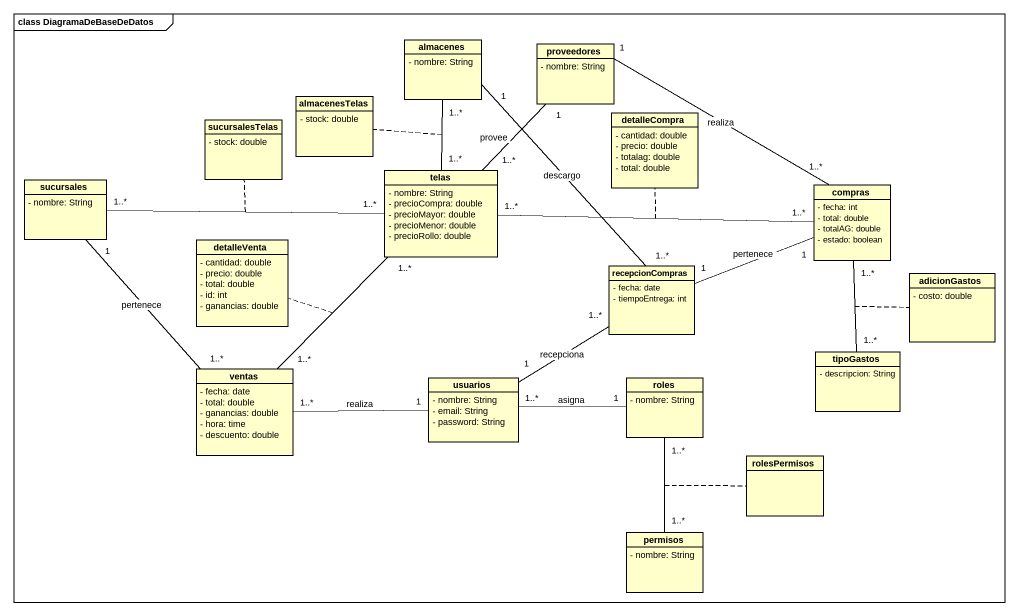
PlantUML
@startuml
mainframe class DiagramaDeBaseDeDatos
hide circle
hide empty members
skinparam classAttributeIconSize 0
class almacenes {
  - nombre: String
}
class proveedores {
  - nombre: String
}
class sucursalesTelas {
  - stock: double
}
class almacenesTelas {
  - stock: double
}
class detalleCompra {
  - cantidad: double
  - precio: double
  - totalag: double
  - total: double
}
class sucursales {
  - nombre: String
}
class telas {
  - nombre: String
  - precioCompra: double
  - precioMayor: double
  - precioMenor: double
  - precioRollo: double
}
class compras {
  - fecha: int
  - total: double
  - totalAG: double
  - estado: boolean
}
class detalleVenta {
  - cantidad: double
  - precio: double
  - total: double
  - id: int
  - ganancias: double
}
class recepcionCompras {
  - fecha: date
  - tiempoEntrega: int
}
class adicionGastos {
  - costo: double
}
class tipoGastos {
  - descripcion: String
}
class ventas {
  - fecha: date
  - total: double
  - ganancias: double
  - hora: time
  - descuento: double
}
class usuarios {
  - nombre: String
  - email: String
  - password: String
}
class roles {
  - nombre: String
}
class rolesPermisos
class permisos {
  - nombre: String
}
almacenes "1" -- "1..*" recepcionCompras : descargo
proveedores "1" -- "1..*" telas : provee
proveedores "1" -right- "1..*" compras : realiza
sucursales "1..*" -right- "1..*" telas
(sucursales, telas) .. sucursalesTelas
sucursales "1" -- "1..*" ventas : pertenece
telas "1..*" -up- "1..*" almacenes
(telas, almacenes) .. almacenesTelas
telas "1..*" -right- "1..*" compras
(telas, compras) .. detalleCompra
compras "1" -left- "1" recepcionCompras : pertenece
recepcionCompras "1..*" -- "1" usuarios : recepciona
tipoGastos "1..*" -up- "1..*" compras
(tipoGastos, compras) .. adicionGastos
ventas "1..*" -up- "1..*" telas
(ventas, telas) .. detalleVenta
usuarios "1" -left- "1..*" ventas : realiza
roles "1" -left- "1..*" usuarios : asigna
permisos "1..*" -up- "1..*" roles
(permisos, roles) .. rolesPermisos
@enduml
